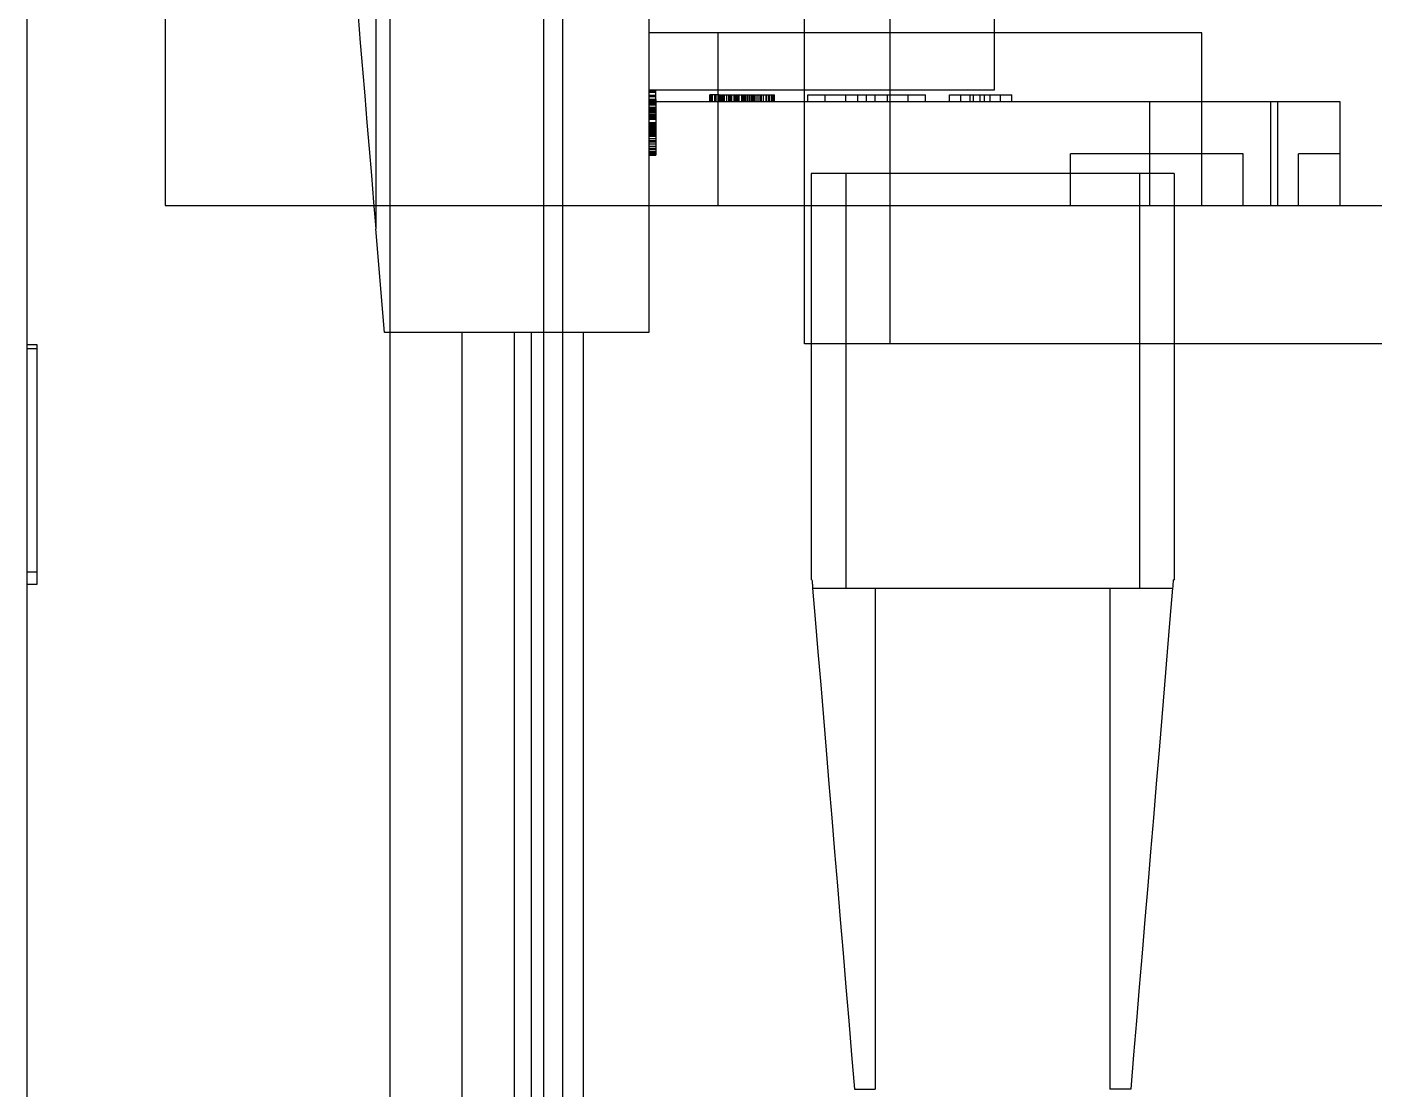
# Model space of a CAD drawing. Extents: x 0 to 233, y 0 to 414.
# Drawn here: x 7.96 to 46.71, y 145.01 to 175.58 of the extents above; entities that cross this region are included whole.
import ezdxf

# ---------------------------------------------------------------- set-up
doc = ezdxf.new("R2010")
doc.units = 0
doc.layers.add('-15N-THT. THIẾT BỊ ĐÓNG MỞ', color=40, linetype='CONTINUOUS')

# ---------------------------------------------------------------- blocks, each defined once
blk = doc.blocks.new('06 - N - SC VSD CHIẾU HÔNG ATV630U75~D11N4')
at = {"layer": '-15N-THT. THIẾT BỊ ĐÓNG MỞ'}
for p, q in [((-209.635, 171.658), (-209.635, -90.995)), ((-207.149, 28.805), (-207.149, -40.166)), ((-214.606, 26.814), (-214.606, -200.324)), ((-210.172, -92.34), (-210.172, 27.047)), ((-225.045, 25.324), (-225.045, -201.268)), ((-221.068, 15.019), (-221.068, -36.512)), ((-202.675, -40.489), (-202.675, 10.025)), ((-200.21, -40.489), (-200.21, 10.025)), ((-215.008, -13.819), (-215.008, -37.174)), ((-215.008, -13.819), (-215.008, -37.18)), ((-197.207, -33.182), (-197.207, -14.639)), ((-215.517, -31.063), (-215.454, -31.827)), ((-207.149, -31.541), (-207.149, -31.541)), ((-191.242, -31.541), (-207.149, -31.541)), ((-205.161, -31.541), (-205.161, -31.541)), ((-205.161, -36.512), (-205.161, -31.541)), ((-191.242, -31.541), (-191.242, -31.541)), ((-191.242, -36.512), (-191.242, -31.541)), ((-215.454, -31.827), (-215.39, -32.591)), ((-215.39, -32.591), (-215.326, -33.354)), ((-207.149, -33.182), (-207.149, -33.182)), ((-207.149, -33.182), (-197.207, -33.182)), ((-207.149, -33.192), (-206.95, -33.192)), ((-207.149, -33.192), (-206.95, -33.192)), ((-207.149, -33.231), (-207.149, -33.231)), ((-207.149, -33.231), (-206.95, -33.231)), ((-206.95, -33.262), (-207.149, -33.262)), ((-206.95, -33.462), (-206.95, -33.192)), ((-206.95, -33.231), (-206.95, -33.231)), ((-205.398, -33.529), (-205.398, -33.33)), ((-205.128, -33.33), (-205.398, -33.33)), ((-205.398, -33.529), (-205.398, -33.33)), ((-205.359, -33.33), (-205.359, -33.33)), ((-205.359, -33.529), (-205.359, -33.33)), ((-205.328, -33.33), (-205.328, -33.529)), ((-205.251, -33.529), (-205.251, -33.33)), ((-205.245, -33.529), (-205.245, -33.33)), ((-205.219, -33.529), (-205.219, -33.33)), ((-205.138, -33.529), (-205.138, -33.33)), ((-205.128, -33.33), (-205.128, -33.529)), ((-205.128, -33.33), (-203.532, -33.33)), ((-205.091, -33.33), (-205.091, -33.529)), ((-205.078, -33.529), (-205.078, -33.33)), ((-205.039, -33.33), (-205.039, -33.33)), ((-205.039, -33.529), (-205.039, -33.33)), ((-205.02, -33.529), (-205.02, -33.33)), ((-205.014, -33.529), (-205.014, -33.33)), ((-204.979, -33.529), (-204.979, -33.33)), ((-204.91, -33.529), (-204.91, -33.33)), ((-204.864, -33.33), (-204.864, -33.529)), ((-204.846, -33.33), (-204.846, -33.529)), ((-204.842, -33.529), (-204.842, -33.33)), ((-204.82, -33.33), (-204.82, -33.33)), ((-204.82, -33.529), (-204.82, -33.33)), ((-204.809, -33.529), (-204.809, -33.33)), ((-204.783, -33.33), (-204.783, -33.529)), ((-204.768, -33.33), (-204.768, -33.33)), ((-204.768, -33.529), (-204.768, -33.33)), ((-204.705, -33.33), (-204.705, -33.529)), ((-204.677, -33.33), (-204.677, -33.529)), ((-204.643, -33.33), (-204.643, -33.529)), ((-204.621, -33.529), (-204.621, -33.33)), ((-204.592, -33.529), (-204.592, -33.33)), ((-204.59, -33.33), (-204.59, -33.529)), ((-204.59, -33.529), (-204.59, -33.33)), ((-204.573, -33.33), (-204.573, -33.33)), ((-204.573, -33.33), (-204.573, -33.529)), ((-204.558, -33.33), (-204.558, -33.529)), ((-204.472, -33.529), (-204.472, -33.33)), ((-204.453, -33.529), (-204.453, -33.33)), ((-204.452, -33.529), (-204.452, -33.33)), ((-204.429, -33.529), (-204.429, -33.33)), ((-204.413, -33.529), (-204.413, -33.33)), ((-204.382, -33.33), (-204.382, -33.529)), ((-204.362, -33.33), (-204.362, -33.529)), ((-204.349, -33.529), (-204.349, -33.33)), ((-204.302, -33.529), (-204.302, -33.33)), ((-204.262, -33.33), (-204.262, -33.529)), ((-204.253, -33.33), (-204.253, -33.529)), ((-204.253, -33.33), (-204.253, -33.33)), ((-204.248, -33.33), (-204.248, -33.529)), ((-204.234, -33.529), (-204.234, -33.33)), ((-204.197, -33.33), (-204.197, -33.529)), ((-204.192, -33.33), (-204.192, -33.33)), ((-204.192, -33.529), (-204.192, -33.33)), ((-204.171, -33.529), (-204.171, -33.33)), ((-204.129, -33.33), (-204.129, -33.33)), ((-204.129, -33.529), (-204.129, -33.33)), ((-204.107, -33.529), (-204.107, -33.33)), ((-204.069, -33.33), (-204.069, -33.529)), ((-204.008, -33.529), (-204.008, -33.33)), ((-204.006, -33.529), (-204.006, -33.33)), ((-203.946, -33.529), (-203.946, -33.33)), ((-203.926, -33.33), (-203.926, -33.529)), ((-203.912, -33.529), (-203.912, -33.33)), ((-203.91, -33.529), (-203.91, -33.33)), ((-203.855, -33.529), (-203.855, -33.33)), ((-203.853, -33.529), (-203.853, -33.33)), ((-203.853, -33.529), (-203.853, -33.33)), ((-203.853, -33.529), (-203.853, -33.33)), ((-203.78, -33.529), (-203.78, -33.33)), ((-203.773, -33.33), (-203.773, -33.529)), ((-203.712, -33.33), (-203.712, -33.529)), ((-203.711, -33.529), (-203.711, -33.33)), ((-203.691, -33.33), (-203.691, -33.529)), ((-203.629, -33.33), (-203.629, -33.529)), ((-203.594, -33.529), (-203.594, -33.33)), ((-203.57, -33.529), (-203.57, -33.33)), ((-203.57, -33.33), (-203.57, -33.33)), ((-203.532, -33.529), (-203.532, -33.33)), ((-202.576, -33.33), (-202.576, -33.33)), ((-202.576, -33.529), (-202.576, -33.33)), ((-202.576, -33.33), (-199.195, -33.33)), ((-202.079, -33.33), (-202.079, -33.33)), ((-202.079, -33.529), (-202.079, -33.33)), ((-201.482, -33.529), (-201.482, -33.33)), ((-201.134, -33.33), (-201.134, -33.33)), ((-201.134, -33.529), (-201.134, -33.33)), ((-200.885, -33.529), (-200.885, -33.33)), ((-200.637, -33.529), (-200.637, -33.33)), ((-200.637, -33.33), (-200.637, -33.33)), ((-200.289, -33.529), (-200.289, -33.33)), ((-199.692, -33.33), (-199.692, -33.33)), ((-199.692, -33.529), (-199.692, -33.33)), ((-199.195, -33.529), (-199.195, -33.33)), ((-199.195, -33.33), (-199.195, -33.33)), ((-198.499, -33.33), (-198.499, -33.33)), ((-198.499, -33.529), (-198.499, -33.33)), ((-198.499, -33.33), (-196.71, -33.33)), ((-198.179, -33.33), (-198.179, -33.33)), ((-198.179, -33.529), (-198.179, -33.33)), ((-197.904, -33.529), (-197.904, -33.33)), ((-197.81, -33.33), (-197.81, -33.33)), ((-197.81, -33.529), (-197.81, -33.33)), ((-197.622, -33.529), (-197.622, -33.33)), ((-197.49, -33.529), (-197.49, -33.33)), ((-197.49, -33.33), (-197.49, -33.33)), ((-197.334, -33.529), (-197.334, -33.33)), ((-197.207, -33.182), (-197.207, -33.182)), ((-197.03, -33.33), (-197.03, -33.33)), ((-197.03, -33.529), (-197.03, -33.33)), ((-196.71, -33.529), (-196.71, -33.33)), ((-196.71, -33.33), (-196.71, -33.33)), ((-215.326, -33.354), (-215.263, -34.119)), ((-207.149, -33.339), (-206.95, -33.339)), ((-207.149, -33.345), (-206.95, -33.345)), ((-207.149, -33.371), (-206.95, -33.371)), ((-207.149, -33.452), (-206.95, -33.452)), ((-206.95, -33.462), (-207.149, -33.462)), ((-206.95, -33.499), (-207.149, -33.499)), ((-207.149, -33.513), (-206.95, -33.513)), ((-207.149, -33.529), (-207.149, -33.529)), ((-187.265, -33.529), (-207.149, -33.529)), ((-207.149, -33.552), (-206.95, -33.552)), ((-207.149, -33.552), (-207.149, -33.552)), ((-207.149, -33.57), (-206.95, -33.57)), ((-207.149, -33.576), (-206.95, -33.576)), ((-207.149, -33.612), (-206.95, -33.612)), ((-207.149, -33.68), (-206.95, -33.68)), ((-206.95, -33.462), (-206.95, -35.058)), ((-206.95, -33.552), (-206.95, -33.552)), ((-205.359, -33.529), (-205.359, -33.529)), ((-205.039, -33.529), (-205.039, -33.529)), ((-204.82, -33.529), (-204.82, -33.529)), ((-204.768, -33.529), (-204.768, -33.529)), ((-204.573, -33.529), (-204.573, -33.529)), ((-204.253, -33.529), (-204.253, -33.529)), ((-204.192, -33.529), (-204.192, -33.529)), ((-204.129, -33.529), (-204.129, -33.529)), ((-203.57, -33.529), (-203.57, -33.529)), ((-202.576, -33.529), (-202.576, -33.529)), ((-202.079, -33.529), (-202.079, -33.529)), ((-201.134, -33.529), (-201.134, -33.529)), ((-200.637, -33.529), (-200.637, -33.529)), ((-199.692, -33.529), (-199.692, -33.529)), ((-199.195, -33.529), (-199.195, -33.529)), ((-198.499, -33.529), (-198.499, -33.529)), ((-198.179, -33.529), (-198.179, -33.529)), ((-197.81, -33.529), (-197.81, -33.529)), ((-197.49, -33.529), (-197.49, -33.529)), ((-197.03, -33.529), (-197.03, -33.529)), ((-196.71, -33.529), (-196.71, -33.529)), ((-192.733, -33.529), (-192.733, -33.529)), ((-192.733, -36.512), (-192.733, -33.529)), ((-189.253, -36.512), (-189.253, -33.529)), ((-189.054, -36.512), (-189.054, -33.529)), ((-187.265, -33.529), (-187.265, -33.529)), ((-187.265, -36.512), (-187.265, -33.529)), ((-206.95, -33.727), (-207.149, -33.727)), ((-206.95, -33.745), (-207.149, -33.745)), ((-207.149, -33.748), (-206.95, -33.748)), ((-207.149, -33.77), (-207.149, -33.77)), ((-207.149, -33.77), (-206.95, -33.77)), ((-207.149, -33.781), (-206.95, -33.781)), ((-206.95, -33.807), (-207.149, -33.807)), ((-207.149, -33.823), (-207.149, -33.823)), ((-207.149, -33.823), (-206.95, -33.823)), ((-206.95, -33.885), (-207.149, -33.885)), ((-206.95, -33.914), (-207.149, -33.914)), ((-206.95, -33.947), (-207.149, -33.947)), ((-207.149, -33.97), (-206.95, -33.97)), ((-207.149, -33.999), (-206.95, -33.999)), ((-207.149, -34), (-206.95, -34)), ((-207.149, -34.001), (-206.95, -34.001)), ((-206.95, -34.017), (-207.149, -34.017)), ((-207.149, -34.017), (-207.149, -34.017)), ((-206.95, -34.033), (-207.149, -34.033)), ((-206.95, -33.77), (-206.95, -33.77)), ((-206.95, -33.823), (-206.95, -33.823)), ((-206.95, -34.017), (-206.95, -34.017)), ((-215.263, -34.119), (-215.199, -34.884)), ((-207.149, -34.118), (-206.95, -34.118)), ((-207.149, -34.137), (-206.95, -34.137)), ((-207.149, -34.138), (-206.95, -34.138)), ((-207.149, -34.162), (-206.95, -34.162)), ((-207.149, -34.177), (-206.95, -34.177)), ((-206.95, -34.208), (-207.149, -34.208)), ((-206.95, -34.228), (-207.149, -34.228)), ((-207.149, -34.242), (-206.95, -34.242)), ((-207.149, -34.288), (-206.95, -34.288)), ((-206.95, -34.328), (-207.149, -34.328)), ((-207.149, -34.338), (-207.149, -34.338)), ((-206.95, -34.338), (-207.149, -34.338)), ((-206.95, -34.342), (-207.149, -34.342)), ((-207.149, -34.356), (-206.95, -34.356)), ((-206.95, -34.393), (-207.149, -34.393)), ((-207.149, -34.398), (-207.149, -34.398)), ((-207.149, -34.398), (-206.95, -34.398)), ((-207.149, -34.419), (-206.95, -34.419)), ((-207.149, -34.462), (-207.149, -34.462)), ((-207.149, -34.462), (-206.95, -34.462)), ((-207.149, -34.483), (-206.95, -34.483)), ((-206.95, -34.338), (-206.95, -34.338)), ((-206.95, -34.398), (-206.95, -34.398)), ((-206.95, -34.462), (-206.95, -34.462)), ((-215.199, -34.884), (-215.135, -35.649)), ((-206.95, -34.521), (-207.149, -34.521)), ((-207.149, -34.582), (-206.95, -34.582)), ((-207.149, -34.584), (-206.95, -34.584)), ((-207.149, -34.644), (-206.95, -34.644)), ((-206.95, -34.664), (-207.149, -34.664)), ((-207.149, -34.678), (-206.95, -34.678)), ((-207.149, -34.68), (-206.95, -34.68)), ((-207.149, -34.735), (-206.95, -34.735)), ((-207.149, -34.737), (-206.95, -34.737)), ((-207.149, -34.737), (-206.95, -34.737)), ((-207.149, -34.738), (-206.95, -34.738)), ((-207.149, -34.811), (-206.95, -34.811)), ((-206.95, -34.817), (-207.149, -34.817)), ((-206.95, -34.878), (-207.149, -34.878)), ((-207.149, -34.879), (-206.95, -34.879)), ((-206.95, -34.899), (-207.149, -34.899)), ((-206.95, -34.961), (-207.149, -34.961)), ((-206.95, -34.996), (-207.149, -34.996)), ((-207.149, -35.02), (-207.149, -35.02)), ((-207.149, -35.02), (-206.95, -35.02)), ((-207.149, -35.058), (-206.95, -35.058)), ((-206.95, -35.02), (-206.95, -35.02)), ((-190.048, -35.02), (-195.02, -35.02)), ((-195.02, -36.512), (-195.02, -35.02)), ((-195.02, -35.02), (-195.02, -35.02)), ((-190.048, -36.512), (-190.048, -35.02)), ((-190.048, -35.02), (-190.048, -35.02)), ((-187.265, -35.02), (-188.458, -35.02)), ((-188.458, -36.512), (-188.458, -35.02)), ((-188.458, -35.02), (-188.458, -35.02)), ((-187.265, -35.02), (-187.265, -35.02)), ((-215.135, -35.649), (-215.071, -36.414)), ((-192.041, -35.592), (-202.48, -35.592)), ((-202.48, -35.592), (-202.48, -47.286)), ((-202.48, -35.592), (-202.48, -47.286)), ((-201.486, -35.592), (-201.486, -47.523)), ((-201.486, -35.592), (-201.486, -47.523)), ((-193.035, -35.592), (-193.035, -47.523)), ((-193.035, -35.592), (-193.035, -47.523)), ((-192.041, -35.592), (-192.041, -47.286)), ((-192.041, -35.592), (-192.041, -47.286)), ((-215.071, -36.414), (-215.008, -37.18)), ((-221.068, -36.512), (-158.929, -36.512)), ((-221.068, -36.512), (-221.068, -36.512)), ((-207.149, -36.512), (-207.149, -36.512)), ((-205.161, -36.512), (-205.161, -36.512)), ((-195.02, -36.512), (-195.02, -36.512)), ((-192.733, -36.512), (-192.733, -36.512)), ((-191.242, -36.512), (-191.242, -36.512)), ((-190.048, -36.512), (-190.048, -36.512)), ((-188.458, -36.512), (-188.458, -36.512)), ((-187.265, -36.512), (-187.265, -36.512)), ((-214.759, -40.166), (-215.008, -37.18)), ((-207.149, -40.166), (-214.759, -40.166)), ((-214.759, -40.166), (-214.759, -40.166)), ((-212.522, -40.166), (-212.522, -40.166)), ((-212.522, -96.836), (-212.522, -40.166)), ((-211.03, -40.166), (-211.03, -96.836)), ((-210.533, -40.166), (-210.533, -96.836)), ((-209.042, -40.166), (-209.042, -40.166)), ((-209.042, -40.166), (-209.042, -96.836)), ((-207.149, -40.166), (-207.149, -40.166)), ((-224.747, -40.524), (-225.045, -40.524)), ((-224.747, -40.638), (-225.045, -40.638)), ((-224.747, -47.412), (-224.747, -40.524)), ((-224.747, -40.524), (-224.747, -40.524)), ((-202.675, -40.489), (-202.675, -40.489)), ((-158.929, -40.489), (-202.675, -40.489)), ((-224.747, -47.066), (-225.045, -47.066)), ((-202.458, -47.286), (-202.48, -47.286)), ((-202.458, -47.286), (-202.456, -47.319)), ((-202.458, -47.286), (-202.458, -47.286)), ((-192.063, -47.286), (-192.065, -47.319)), ((-192.063, -47.286), (-192.063, -47.286)), ((-192.063, -47.286), (-192.041, -47.286)), ((-225.045, -47.412), (-224.747, -47.412)), ((-202.456, -47.319), (-202.453, -47.353)), ((-202.453, -47.353), (-202.45, -47.386)), ((-202.45, -47.386), (-202.447, -47.42)), ((-202.447, -47.42), (-202.444, -47.454)), ((-202.444, -47.454), (-202.442, -47.489)), ((-202.442, -47.489), (-202.439, -47.523)), ((-202.439, -47.523), (-202.365, -48.413)), ((-202.439, -47.523), (-202.439, -47.523)), ((-202.439, -47.523), (-192.082, -47.523)), ((-200.637, -47.523), (-200.637, -61.939)), ((-193.884, -47.523), (-193.884, -61.939)), ((-192.082, -47.523), (-192.157, -48.413)), ((-192.079, -47.489), (-192.082, -47.523)), ((-192.082, -47.523), (-192.082, -47.523)), ((-192.077, -47.454), (-192.079, -47.489)), ((-192.074, -47.42), (-192.077, -47.454)), ((-192.071, -47.386), (-192.074, -47.42)), ((-192.068, -47.353), (-192.071, -47.386)), ((-192.065, -47.319), (-192.068, -47.353)), ((-202.365, -48.413), (-202.286, -49.353)), ((-192.157, -48.413), (-192.235, -49.353)), ((-202.286, -49.353), (-202.207, -50.305)), ((-192.235, -49.353), (-192.314, -50.306)), ((-202.207, -50.305), (-202.129, -51.243)), ((-192.314, -50.306), (-192.392, -51.243)), ((-202.129, -51.243), (-202.05, -52.188)), ((-192.392, -51.243), (-192.471, -52.188)), ((-202.05, -52.188), (-201.969, -53.157)), ((-192.471, -52.188), (-192.552, -53.157)), ((-201.969, -53.157), (-201.888, -54.135)), ((-192.552, -53.157), (-192.633, -54.135)), ((-201.888, -54.135), (-201.806, -55.112)), ((-192.633, -54.135), (-192.715, -55.112)), ((-201.806, -55.112), (-201.725, -56.086)), ((-192.715, -55.112), (-192.796, -56.086)), ((-201.725, -56.086), (-201.644, -57.058)), ((-192.796, -56.086), (-192.877, -57.058)), ((-201.644, -57.058), (-201.563, -58.029)), ((-192.877, -57.058), (-192.958, -58.029)), ((-201.563, -58.029), (-201.482, -59.002)), ((-192.958, -58.029), (-193.039, -59.002)), ((-201.482, -59.002), (-201.401, -59.977)), ((-193.039, -59.002), (-193.12, -59.978)), ((-201.401, -59.977), (-201.319, -60.957)), ((-193.12, -59.978), (-193.202, -60.957)), ((-201.319, -60.957), (-201.237, -61.939)), ((-193.202, -60.957), (-193.284, -61.939)), ((-201.237, -61.939), (-200.637, -61.939)), ((-193.284, -61.939), (-193.884, -61.939))]:
    blk.add_line(p, q, dxfattribs=at)

msp = doc.modelspace()

# ---------------------------------------------------------------- block references
msp.add_blockref('06 - N - SC VSD CHIẾU HÔNG ATV630U75~D11N4', (233, 206.951))

doc.saveas('drawing.dxf')
